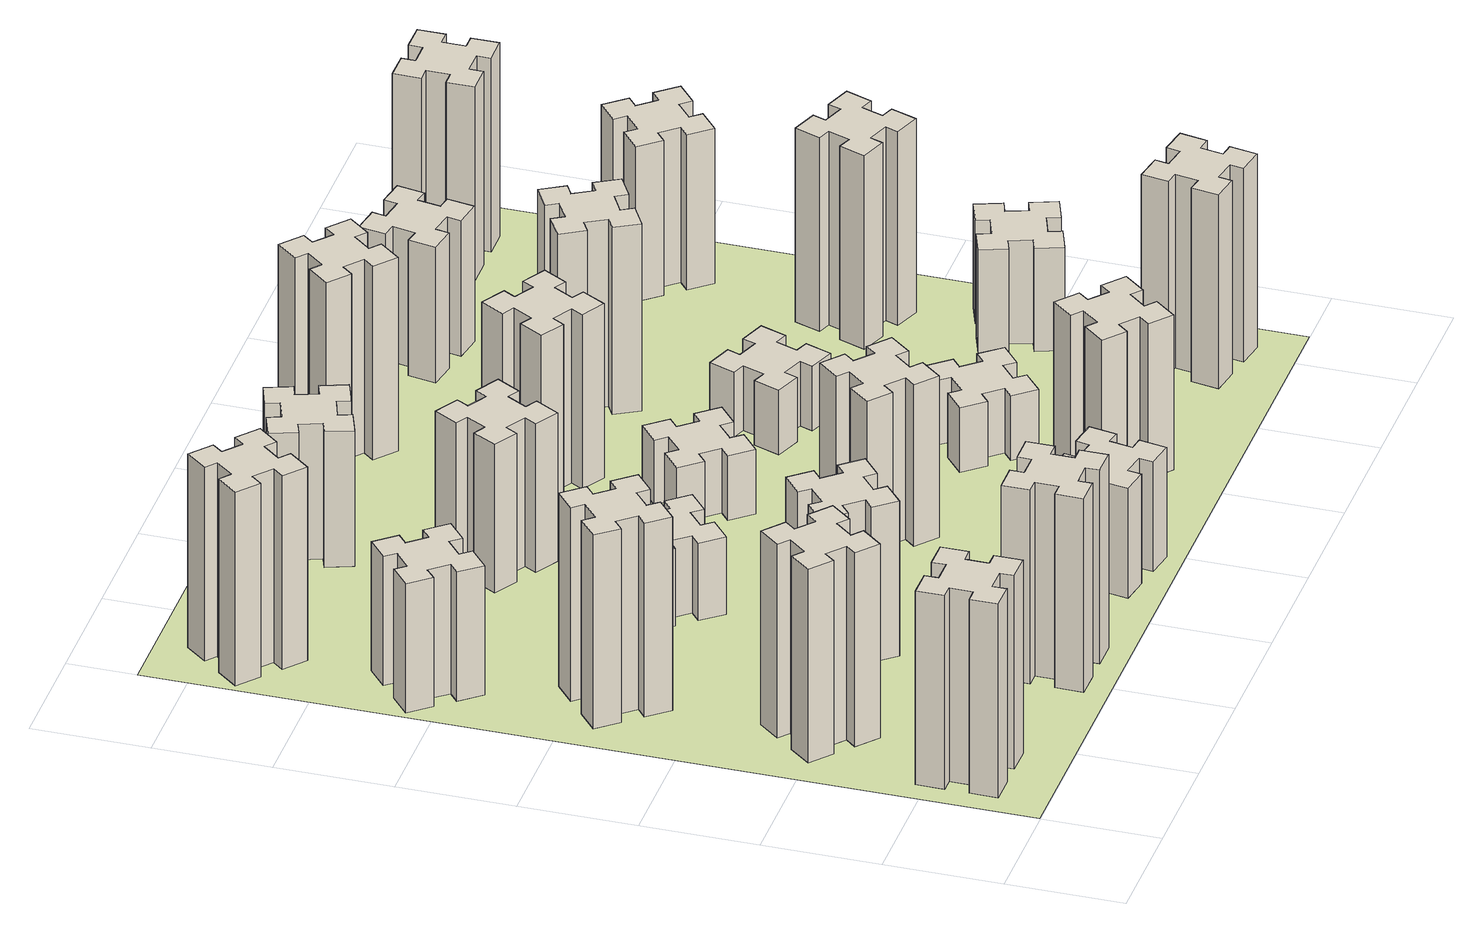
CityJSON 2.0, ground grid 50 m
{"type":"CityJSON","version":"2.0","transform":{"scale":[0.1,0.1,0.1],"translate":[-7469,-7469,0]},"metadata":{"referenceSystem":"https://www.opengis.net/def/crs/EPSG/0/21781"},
"CityObjects":{
"building1":{"type":"Building","attributes":{"class":"1000","function":"1000","usage":"1000","yearOfConstruction":2016,"roofType":"1000","measuredHeight":90,"storeysAboveGround":30,"storeysBelowGround":0},"geometry":[{"type":"Solid","lod":"1","boundaries":[[[[0,1,2,3,4,5,6,7,8,9,10,11,12,13,14,15,16,17,18,19]],[[17,16,20,21]],[[16,15,22,20]],[[15,14,23,22]],[[14,13,24,23]],[[13,12,25,24]],[[12,11,26,25]],[[11,10,27,26]],[[10,9,28,27]],[[9,8,29,28]],[[8,7,30,29]],[[7,6,31,30]],[[6,5,32,31]],[[5,4,33,32]],[[4,3,34,33]],[[3,2,35,34]],[[2,1,36,35]],[[1,0,37,36]],[[0,19,38,37]],[[19,18,39,38]],[[18,17,21,39]],[[24,25,26,27,28,29,30,31,32,33,34,35,36,37,38,39,21,20,22,23]]]]}]},
"building2":{"type":"Building","attributes":{"class":"1000","function":"1000","usage":"1000","yearOfConstruction":2016,"roofType":"1000","measuredHeight":90,"storeysAboveGround":30,"storeysBelowGround":0},"geometry":[{"type":"Solid","lod":"1","boundaries":[[[[40,41,42,43,44,45,46,47,48,49,50,51,52,53,54,55,56,57,58,59]],[[57,56,60,61]],[[56,55,62,60]],[[55,54,63,62]],[[54,53,64,63]],[[53,52,65,64]],[[52,51,66,65]],[[51,50,67,66]],[[50,49,68,67]],[[49,48,69,68]],[[48,47,70,69]],[[47,46,71,70]],[[46,45,72,71]],[[45,44,73,72]],[[44,43,74,73]],[[43,42,75,74]],[[42,41,76,75]],[[41,40,77,76]],[[40,59,78,77]],[[59,58,79,78]],[[58,57,61,79]],[[64,65,66,67,68,69,70,71,72,73,74,75,76,77,78,79,61,60,62,63]]]]}]},
"building3":{"type":"Building","attributes":{"class":"1000","function":"1000","usage":"1000","yearOfConstruction":2016,"roofType":"1000","measuredHeight":90,"storeysAboveGround":30,"storeysBelowGround":0},"geometry":[{"type":"Solid","lod":"1","boundaries":[[[[80,81,82,83,84,85,86,87,88,89,90,91,92,93,94,95,96,97,98,99]],[[97,96,100,101]],[[96,95,102,100]],[[95,94,103,102]],[[94,93,104,103]],[[93,92,105,104]],[[92,91,106,105]],[[91,90,107,106]],[[90,89,108,107]],[[89,88,109,108]],[[88,87,110,109]],[[87,86,111,110]],[[86,85,112,111]],[[85,84,113,112]],[[84,83,114,113]],[[83,82,115,114]],[[82,81,116,115]],[[81,80,117,116]],[[80,99,118,117]],[[99,98,119,118]],[[98,97,101,119]],[[104,105,106,107,108,109,110,111,112,113,114,115,116,117,118,119,101,100,102,103]]]]}]},
"building4":{"type":"Building","attributes":{"class":"1000","function":"1000","usage":"1000","yearOfConstruction":2016,"roofType":"1000","measuredHeight":60,"storeysAboveGround":30,"storeysBelowGround":0},"geometry":[{"type":"Solid","lod":"1","boundaries":[[[[120,121,122,123,124,125,126,127,128,129,130,131,132,133,134,135,136,137,138,139]],[[137,136,140,141]],[[136,135,142,140]],[[135,134,143,142]],[[134,133,144,143]],[[133,132,145,144]],[[132,131,146,145]],[[131,130,147,146]],[[130,129,148,147]],[[129,128,149,148]],[[128,127,150,149]],[[127,126,151,150]],[[126,125,152,151]],[[125,124,153,152]],[[124,123,154,153]],[[123,122,155,154]],[[122,121,156,155]],[[121,120,157,156]],[[120,139,158,157]],[[139,138,159,158]],[[138,137,141,159]],[[144,145,146,147,148,149,150,151,152,153,154,155,156,157,158,159,141,140,142,143]]]]}]},
"building5":{"type":"Building","attributes":{"class":"1000","function":"1000","usage":"1000","yearOfConstruction":2016,"roofType":"1000","measuredHeight":90,"storeysAboveGround":30,"storeysBelowGround":0},"geometry":[{"type":"Solid","lod":"1","boundaries":[[[[160,161,162,163,164,165,166,167,168,169,170,171,172,173,174,175,176,177,178,179]],[[177,176,180,181]],[[176,175,182,180]],[[175,174,183,182]],[[174,173,184,183]],[[173,172,185,184]],[[172,171,186,185]],[[171,170,187,186]],[[170,169,188,187]],[[169,168,189,188]],[[168,167,190,189]],[[167,166,191,190]],[[166,165,192,191]],[[165,164,193,192]],[[164,163,194,193]],[[163,162,195,194]],[[162,161,196,195]],[[161,160,197,196]],[[160,179,198,197]],[[179,178,199,198]],[[178,177,181,199]],[[184,185,186,187,188,189,190,191,192,193,194,195,196,197,198,199,181,180,182,183]]]]}]},
"building6":{"type":"Building","attributes":{"class":"1000","function":"1000","usage":"1000","yearOfConstruction":2016,"roofType":"1000","measuredHeight":90,"storeysAboveGround":30,"storeysBelowGround":0},"geometry":[{"type":"Solid","lod":"1","boundaries":[[[[200,201,202,203,204,205,206,207,208,209,210,211,212,213,214,215,216,217,218,219]],[[217,216,220,221]],[[216,215,222,220]],[[215,214,223,222]],[[214,213,224,223]],[[213,212,225,224]],[[212,211,226,225]],[[211,210,227,226]],[[210,209,228,227]],[[209,208,229,228]],[[208,207,230,229]],[[207,206,231,230]],[[206,205,232,231]],[[205,204,233,232]],[[204,203,234,233]],[[203,202,235,234]],[[202,201,236,235]],[[201,200,237,236]],[[200,219,238,237]],[[219,218,239,238]],[[218,217,221,239]],[[224,225,226,227,228,229,230,231,232,233,234,235,236,237,238,239,221,220,222,223]]]]}]},
"building7":{"type":"Building","attributes":{"class":"1000","function":"1000","usage":"1000","yearOfConstruction":2016,"roofType":"1000","measuredHeight":72,"storeysAboveGround":30,"storeysBelowGround":0},"geometry":[{"type":"Solid","lod":"1","boundaries":[[[[240,241,242,243,244,245,246,247,248,249,250,251,252,253,254,255,256,257,258,259]],[[257,256,260,261]],[[256,255,262,260]],[[255,254,263,262]],[[254,253,264,263]],[[253,252,265,264]],[[252,251,266,265]],[[251,250,267,266]],[[250,249,268,267]],[[249,248,269,268]],[[248,247,270,269]],[[247,246,271,270]],[[246,245,272,271]],[[245,244,273,272]],[[244,243,274,273]],[[243,242,275,274]],[[242,241,276,275]],[[241,240,277,276]],[[240,259,278,277]],[[259,258,279,278]],[[258,257,261,279]],[[264,265,266,267,268,269,270,271,272,273,274,275,276,277,278,279,261,260,262,263]]]]}]},
"building8":{"type":"Building","attributes":{"class":"1000","function":"1000","usage":"1000","yearOfConstruction":2016,"roofType":"1000","measuredHeight":36,"storeysAboveGround":30,"storeysBelowGround":0},"geometry":[{"type":"Solid","lod":"1","boundaries":[[[[280,281,282,283,284,285,286,287,288,289,290,291,292,293,294,295,296,297,298,299]],[[297,296,300,301]],[[296,295,302,300]],[[295,294,303,302]],[[294,293,304,303]],[[293,292,305,304]],[[292,291,306,305]],[[291,290,307,306]],[[290,289,308,307]],[[289,288,309,308]],[[288,287,310,309]],[[287,286,311,310]],[[286,285,312,311]],[[285,284,313,312]],[[284,283,314,313]],[[283,282,315,314]],[[282,281,316,315]],[[281,280,317,316]],[[280,299,318,317]],[[299,298,319,318]],[[298,297,301,319]],[[304,305,306,307,308,309,310,311,312,313,314,315,316,317,318,319,301,300,302,303]]]]}]},
"building9":{"type":"Building","attributes":{"class":"1000","function":"1000","usage":"1000","yearOfConstruction":2016,"roofType":"1000","measuredHeight":51,"storeysAboveGround":30,"storeysBelowGround":0},"geometry":[{"type":"Solid","lod":"1","boundaries":[[[[320,321,322,323,324,325,326,327,328,329,330,331,332,333,334,335,336,337,338,339]],[[337,336,340,341]],[[336,335,342,340]],[[335,334,343,342]],[[334,333,344,343]],[[333,332,345,344]],[[332,331,346,345]],[[331,330,347,346]],[[330,329,348,347]],[[329,328,349,348]],[[328,327,350,349]],[[327,326,351,350]],[[326,325,352,351]],[[325,324,353,352]],[[324,323,354,353]],[[323,322,355,354]],[[322,321,356,355]],[[321,320,357,356]],[[320,339,358,357]],[[339,338,359,358]],[[338,337,341,359]],[[344,345,346,347,348,349,350,351,352,353,354,355,356,357,358,359,341,340,342,343]]]]}]},
"building10":{"type":"Building","attributes":{"class":"1000","function":"1000","usage":"1000","yearOfConstruction":2016,"roofType":"1000","measuredHeight":69,"storeysAboveGround":30,"storeysBelowGround":0},"geometry":[{"type":"Solid","lod":"1","boundaries":[[[[360,361,362,363,364,365,366,367,368,369,370,371,372,373,374,375,376,377,378,379]],[[377,376,380,381]],[[376,375,382,380]],[[375,374,383,382]],[[374,373,384,383]],[[373,372,385,384]],[[372,371,386,385]],[[371,370,387,386]],[[370,369,388,387]],[[369,368,389,388]],[[368,367,390,389]],[[367,366,391,390]],[[366,365,392,391]],[[365,364,393,392]],[[364,363,394,393]],[[363,362,395,394]],[[362,361,396,395]],[[361,360,397,396]],[[360,379,398,397]],[[379,378,399,398]],[[378,377,381,399]],[[384,385,386,387,388,389,390,391,392,393,394,395,396,397,398,399,381,380,382,383]]]]}]},
"building11":{"type":"Building","attributes":{"class":"1000","function":"1000","usage":"1000","yearOfConstruction":2016,"roofType":"1000","measuredHeight":63,"storeysAboveGround":30,"storeysBelowGround":0},"geometry":[{"type":"Solid","lod":"1","boundaries":[[[[400,401,402,403,404,405,406,407,408,409,410,411,412,413,414,415,416,417,418,419]],[[417,416,420,421]],[[416,415,422,420]],[[415,414,423,422]],[[414,413,424,423]],[[413,412,425,424]],[[412,411,426,425]],[[411,410,427,426]],[[410,409,428,427]],[[409,408,429,428]],[[408,407,430,429]],[[407,406,431,430]],[[406,405,432,431]],[[405,404,433,432]],[[404,403,434,433]],[[403,402,435,434]],[[402,401,436,435]],[[401,400,437,436]],[[400,419,438,437]],[[419,418,439,438]],[[418,417,421,439]],[[424,425,426,427,428,429,430,431,432,433,434,435,436,437,438,439,421,420,422,423]]]]}]},
"building12":{"type":"Building","attributes":{"class":"1000","function":"1000","usage":"1000","yearOfConstruction":2016,"roofType":"1000","measuredHeight":75,"storeysAboveGround":30,"storeysBelowGround":0},"geometry":[{"type":"Solid","lod":"1","boundaries":[[[[440,441,442,443,444,445,446,447,448,449,450,451,452,453,454,455,456,457,458,459]],[[457,456,460,461]],[[456,455,462,460]],[[455,454,463,462]],[[454,453,464,463]],[[453,452,465,464]],[[452,451,466,465]],[[451,450,467,466]],[[450,449,468,467]],[[449,448,469,468]],[[448,447,470,469]],[[447,446,471,470]],[[446,445,472,471]],[[445,444,473,472]],[[444,443,474,473]],[[443,442,475,474]],[[442,441,476,475]],[[441,440,477,476]],[[440,459,478,477]],[[459,458,479,478]],[[458,457,461,479]],[[464,465,466,467,468,469,470,471,472,473,474,475,476,477,478,479,461,460,462,463]]]]}]},
"building13":{"type":"Building","attributes":{"class":"1000","function":"1000","usage":"1000","yearOfConstruction":2016,"roofType":"1000","measuredHeight":30,"storeysAboveGround":30,"storeysBelowGround":0},"geometry":[{"type":"Solid","lod":"1","boundaries":[[[[480,481,482,483,484,485,486,487,488,489,490,491,492,493,494,495,496,497,498,499]],[[497,496,500,501]],[[496,495,502,500]],[[495,494,503,502]],[[494,493,504,503]],[[493,492,505,504]],[[492,491,506,505]],[[491,490,507,506]],[[490,489,508,507]],[[489,488,509,508]],[[488,487,510,509]],[[487,486,511,510]],[[486,485,512,511]],[[485,484,513,512]],[[484,483,514,513]],[[483,482,515,514]],[[482,481,516,515]],[[481,480,517,516]],[[480,499,518,517]],[[499,498,519,518]],[[498,497,501,519]],[[504,505,506,507,508,509,510,511,512,513,514,515,516,517,518,519,501,500,502,503]]]]}]},
"building14":{"type":"Building","attributes":{"class":"1000","function":"1000","usage":"1000","yearOfConstruction":2016,"roofType":"1000","measuredHeight":81,"storeysAboveGround":30,"storeysBelowGround":0},"geometry":[{"type":"Solid","lod":"1","boundaries":[[[[520,521,522,523,524,525,526,527,528,529,530,531,532,533,534,535,536,537,538,539]],[[537,536,540,541]],[[536,535,542,540]],[[535,534,543,542]],[[534,533,544,543]],[[533,532,545,544]],[[532,531,546,545]],[[531,530,547,546]],[[530,529,548,547]],[[529,528,549,548]],[[528,527,550,549]],[[527,526,551,550]],[[526,525,552,551]],[[525,524,553,552]],[[524,523,554,553]],[[523,522,555,554]],[[522,521,556,555]],[[521,520,557,556]],[[520,539,558,557]],[[539,538,559,558]],[[538,537,541,559]],[[544,545,546,547,548,549,550,551,552,553,554,555,556,557,558,559,541,540,542,543]]]]}]},
"building15":{"type":"Building","attributes":{"class":"1000","function":"1000","usage":"1000","yearOfConstruction":2016,"roofType":"1000","measuredHeight":72,"storeysAboveGround":30,"storeysBelowGround":0},"geometry":[{"type":"Solid","lod":"1","boundaries":[[[[560,561,562,563,564,565,566,567,568,569,570,571,572,573,574,575,576,577,578,579]],[[577,576,580,581]],[[576,575,582,580]],[[575,574,583,582]],[[574,573,584,583]],[[573,572,585,584]],[[572,571,586,585]],[[571,570,587,586]],[[570,569,588,587]],[[569,568,589,588]],[[568,567,590,589]],[[567,566,591,590]],[[566,565,592,591]],[[565,564,593,592]],[[564,563,594,593]],[[563,562,595,594]],[[562,561,596,595]],[[561,560,597,596]],[[560,579,598,597]],[[579,578,599,598]],[[578,577,581,599]],[[584,585,586,587,588,589,590,591,592,593,594,595,596,597,598,599,581,580,582,583]]]]}]},
"building16":{"type":"Building","attributes":{"class":"1000","function":"1000","usage":"1000","yearOfConstruction":2016,"roofType":"1000","measuredHeight":90,"storeysAboveGround":30,"storeysBelowGround":0},"geometry":[{"type":"Solid","lod":"1","boundaries":[[[[600,601,602,603,604,605,606,607,608,609,610,611,612,613,614,615,616,617,618,619]],[[617,616,620,621]],[[616,615,622,620]],[[615,614,623,622]],[[614,613,624,623]],[[613,612,625,624]],[[612,611,626,625]],[[611,610,627,626]],[[610,609,628,627]],[[609,608,629,628]],[[608,607,630,629]],[[607,606,631,630]],[[606,605,632,631]],[[605,604,633,632]],[[604,603,634,633]],[[603,602,635,634]],[[602,601,636,635]],[[601,600,637,636]],[[600,619,638,637]],[[619,618,639,638]],[[618,617,621,639]],[[624,625,626,627,628,629,630,631,632,633,634,635,636,637,638,639,621,620,622,623]]]]}]},
"building17":{"type":"Building","attributes":{"class":"1000","function":"1000","usage":"1000","yearOfConstruction":2016,"roofType":"1000","measuredHeight":30,"storeysAboveGround":30,"storeysBelowGround":0},"geometry":[{"type":"Solid","lod":"1","boundaries":[[[[640,641,642,643,644,645,646,647,648,649,650,651,652,653,654,655,656,657,658,659]],[[657,656,660,661]],[[656,655,662,660]],[[655,654,663,662]],[[654,653,664,663]],[[653,652,665,664]],[[652,651,666,665]],[[651,650,667,666]],[[650,649,668,667]],[[649,648,669,668]],[[648,647,670,669]],[[647,646,671,670]],[[646,645,672,671]],[[645,644,673,672]],[[644,643,674,673]],[[643,642,675,674]],[[642,641,676,675]],[[641,640,677,676]],[[640,659,678,677]],[[659,658,679,678]],[[658,657,661,679]],[[664,665,666,667,668,669,670,671,672,673,674,675,676,677,678,679,661,660,662,663]]]]}]},
"building18":{"type":"Building","attributes":{"class":"1000","function":"1000","usage":"1000","yearOfConstruction":2016,"roofType":"1000","measuredHeight":30,"storeysAboveGround":30,"storeysBelowGround":0},"geometry":[{"type":"Solid","lod":"1","boundaries":[[[[680,681,682,683,684,685,686,687,688,689,690,691,692,693,694,695,696,697,698,699]],[[697,696,700,701]],[[696,695,702,700]],[[695,694,703,702]],[[694,693,704,703]],[[693,692,705,704]],[[692,691,706,705]],[[691,690,707,706]],[[690,689,708,707]],[[689,688,709,708]],[[688,687,710,709]],[[687,686,711,710]],[[686,685,712,711]],[[685,684,713,712]],[[684,683,714,713]],[[683,682,715,714]],[[682,681,716,715]],[[681,680,717,716]],[[680,699,718,717]],[[699,698,719,718]],[[698,697,701,719]],[[704,705,706,707,708,709,710,711,712,713,714,715,716,717,718,719,701,700,702,703]]]]}]},
"building19":{"type":"Building","attributes":{"class":"1000","function":"1000","usage":"1000","yearOfConstruction":2016,"roofType":"1000","measuredHeight":87,"storeysAboveGround":30,"storeysBelowGround":0},"geometry":[{"type":"Solid","lod":"1","boundaries":[[[[720,721,722,723,724,725,726,727,728,729,730,731,732,733,734,735,736,737,738,739]],[[737,736,740,741]],[[736,735,742,740]],[[735,734,743,742]],[[734,733,744,743]],[[733,732,745,744]],[[732,731,746,745]],[[731,730,747,746]],[[730,729,748,747]],[[729,728,749,748]],[[728,727,750,749]],[[727,726,751,750]],[[726,725,752,751]],[[725,724,753,752]],[[724,723,754,753]],[[723,722,755,754]],[[722,721,756,755]],[[721,720,757,756]],[[720,739,758,757]],[[739,738,759,758]],[[738,737,741,759]],[[744,745,746,747,748,749,750,751,752,753,754,755,756,757,758,759,741,740,742,743]]]]}]},
"building20":{"type":"Building","attributes":{"class":"1000","function":"1000","usage":"1000","yearOfConstruction":2016,"roofType":"1000","measuredHeight":90,"storeysAboveGround":30,"storeysBelowGround":0},"geometry":[{"type":"Solid","lod":"1","boundaries":[[[[760,761,762,763,764,765,766,767,768,769,770,771,772,773,774,775,776,777,778,779]],[[777,776,780,781]],[[776,775,782,780]],[[775,774,783,782]],[[774,773,784,783]],[[773,772,785,784]],[[772,771,786,785]],[[771,770,787,786]],[[770,769,788,787]],[[769,768,789,788]],[[768,767,790,789]],[[767,766,791,790]],[[766,765,792,791]],[[765,764,793,792]],[[764,763,794,793]],[[763,762,795,794]],[[762,761,796,795]],[[761,760,797,796]],[[760,779,798,797]],[[779,778,799,798]],[[778,777,781,799]],[[784,785,786,787,788,789,790,791,792,793,794,795,796,797,798,799,781,780,782,783]]]]}]},
"building21":{"type":"Building","attributes":{"class":"1000","function":"1000","usage":"1000","yearOfConstruction":2016,"roofType":"1000","measuredHeight":63,"storeysAboveGround":30,"storeysBelowGround":0},"geometry":[{"type":"Solid","lod":"1","boundaries":[[[[800,801,802,803,804,805,806,807,808,809,810,811,812,813,814,815,816,817,818,819]],[[817,816,820,821]],[[816,815,822,820]],[[815,814,823,822]],[[814,813,824,823]],[[813,812,825,824]],[[812,811,826,825]],[[811,810,827,826]],[[810,809,828,827]],[[809,808,829,828]],[[808,807,830,829]],[[807,806,831,830]],[[806,805,832,831]],[[805,804,833,832]],[[804,803,834,833]],[[803,802,835,834]],[[802,801,836,835]],[[801,800,837,836]],[[800,819,838,837]],[[819,818,839,838]],[[818,817,821,839]],[[824,825,826,827,828,829,830,831,832,833,834,835,836,837,838,839,821,820,822,823]]]]}]},
"building22":{"type":"Building","attributes":{"class":"1000","function":"1000","usage":"1000","yearOfConstruction":2016,"roofType":"1000","measuredHeight":48,"storeysAboveGround":30,"storeysBelowGround":0},"geometry":[{"type":"Solid","lod":"1","boundaries":[[[[840,841,842,843,844,845,846,847,848,849,850,851,852,853,854,855,856,857,858,859]],[[857,856,860,861]],[[856,855,862,860]],[[855,854,863,862]],[[854,853,864,863]],[[853,852,865,864]],[[852,851,866,865]],[[851,850,867,866]],[[850,849,868,867]],[[849,848,869,868]],[[848,847,870,869]],[[847,846,871,870]],[[846,845,872,871]],[[845,844,873,872]],[[844,843,874,873]],[[843,842,875,874]],[[842,841,876,875]],[[841,840,877,876]],[[840,859,878,877]],[[859,858,879,878]],[[858,857,861,879]],[[864,865,866,867,868,869,870,871,872,873,874,875,876,877,878,879,861,860,862,863]]]]}]},
"building23":{"type":"Building","attributes":{"class":"1000","function":"1000","usage":"1000","yearOfConstruction":2016,"roofType":"1000","measuredHeight":90,"storeysAboveGround":30,"storeysBelowGround":0},"geometry":[{"type":"Solid","lod":"1","boundaries":[[[[880,881,882,883,884,885,886,887,888,889,890,891,892,893,894,895,896,897,898,899]],[[897,896,900,901]],[[896,895,902,900]],[[895,894,903,902]],[[894,893,904,903]],[[893,892,905,904]],[[892,891,906,905]],[[891,890,907,906]],[[890,889,908,907]],[[889,888,909,908]],[[888,887,910,909]],[[887,886,911,910]],[[886,885,912,911]],[[885,884,913,912]],[[884,883,914,913]],[[883,882,915,914]],[[882,881,916,915]],[[881,880,917,916]],[[880,899,918,917]],[[899,898,919,918]],[[898,897,901,919]],[[904,905,906,907,908,909,910,911,912,913,914,915,916,917,918,919,901,900,902,903]]]]}]},
"building24":{"type":"Building","attributes":{"class":"1000","function":"1000","usage":"1000","yearOfConstruction":2016,"roofType":"1000","measuredHeight":72,"storeysAboveGround":30,"storeysBelowGround":0},"geometry":[{"type":"Solid","lod":"1","boundaries":[[[[920,921,922,923,924,925,926,927,928,929,930,931,932,933,934,935,936,937,938,939]],[[937,936,940,941]],[[936,935,942,940]],[[935,934,943,942]],[[934,933,944,943]],[[933,932,945,944]],[[932,931,946,945]],[[931,930,947,946]],[[930,929,948,947]],[[929,928,949,948]],[[928,927,950,949]],[[927,926,951,950]],[[926,925,952,951]],[[925,924,953,952]],[[924,923,954,953]],[[923,922,955,954]],[[922,921,956,955]],[[921,920,957,956]],[[920,939,958,957]],[[939,938,959,958]],[[938,937,941,959]],[[944,945,946,947,948,949,950,951,952,953,954,955,956,957,958,959,941,940,942,943]]]]}]},
"building25":{"type":"Building","attributes":{"class":"1000","function":"1000","usage":"1000","yearOfConstruction":2016,"roofType":"1000","measuredHeight":90,"storeysAboveGround":30,"storeysBelowGround":0},"geometry":[{"type":"Solid","lod":"1","boundaries":[[[[960,961,962,963,964,965,966,967,968,969,970,971,972,973,974,975,976,977,978,979]],[[977,976,980,981]],[[976,975,982,980]],[[975,974,983,982]],[[974,973,984,983]],[[973,972,985,984]],[[972,971,986,985]],[[971,970,987,986]],[[970,969,988,987]],[[969,968,989,988]],[[968,967,990,989]],[[967,966,991,990]],[[966,965,992,991]],[[965,964,993,992]],[[964,963,994,993]],[[963,962,995,994]],[[962,961,996,995]],[[961,960,997,996]],[[960,979,998,997]],[[979,978,999,998]],[[978,977,981,999]],[[984,985,986,987,988,989,990,991,992,993,994,995,996,997,998,999,981,980,982,983]]]]}]},
"landuse1":{"type":"LandUse","attributes":{"name":"plot1","function":"1010"},"geometry":[{"type":"MultiSurface","lod":"1","boundaries":[[[1000,1001,1002,1003]]]}]}
},
"vertices":[
[165,425,0],[165,325,0],[105,325,0],[105,205,0],[225,205,0],[225,265,0],[325,265,0],[325,205,0],[445,205,0],[445,325,0],[385,325,0],[385,425,0],[445,425,0],[445,545,0],[325,545,0],[325,485,0],[225,485,0],[225,545,0],[105,545,0],[105,425,0],[225,485,900],[225,545,900],[325,485,900],[325,545,900],[445,545,900],[445,425,900],[385,425,900],[385,325,900],[445,325,900],[445,205,900],[325,205,900],[325,265,900],[225,265,900],[225,205,900],[105,205,900],[105,325,900],[165,325,900],[165,425,900],[105,425,900],[105,545,900],
[484,1067,0],[408,1132,0],[446,1178,0],[354,1255,0],[277,1163,0],[323,1124,0],[259,1048,0],[213,1086,0],[136,994,0],[228,917,0],[266,963,0],[343,899,0],[304,853,0],[396,776,0],[473,868,0],[427,906,0],[492,983,0],[538,944,0],[615,1036,0],[523,1113,0],[492,983,900],[538,944,900],[427,906,900],[473,868,900],[396,776,900],[304,853,900],[343,899,900],[266,963,900],[228,917,900],[136,994,900],[213,1086,900],[259,1048,900],[323,1124,900],[277,1163,900],[354,1255,900],[446,1178,900],[408,1132,900],[484,1067,900],[523,1113,900],[615,1036,900],
[492,1888,0],[427,1964,0],[473,2003,0],[396,2095,0],[304,2018,0],[343,1972,0],[266,1907,0],[228,1953,0],[136,1876,0],[213,1784,0],[259,1823,0],[323,1746,0],[277,1708,0],[354,1616,0],[446,1693,0],[408,1739,0],[484,1803,0],[523,1757,0],[615,1834,0],[538,1926,0],[484,1803,900],[523,1757,900],[408,1739,900],[446,1693,900],[354,1616,900],[277,1708,900],[323,1746,900],[259,1823,900],[213,1784,900],[136,1876,900],[228,1953,900],[266,1907,900],[343,1972,900],[304,2018,900],[396,2095,900],[473,2003,900],[427,1964,900],[492,1888,900],[538,1926,900],[615,1834,900],
[243,2712,0],[166,2647,0],[128,2693,0],[36,2616,0],[113,2524,0],[159,2563,0],[223,2486,0],[177,2448,0],[254,2356,0],[346,2433,0],[308,2479,0],[384,2543,0],[423,2497,0],[515,2574,0],[438,2666,0],[392,2628,0],[327,2704,0],[373,2743,0],[296,2835,0],[204,2758,0],[327,2704,600],[373,2743,600],[392,2628,600],[438,2666,600],[515,2574,600],[423,2497,600],[384,2543,600],[308,2479,600],[346,2433,600],[254,2356,600],[177,2448,600],[223,2486,600],[159,2563,600],[113,2524,600],[36,2616,600],[128,2693,600],[166,2647,600],[243,2712,600],[204,2758,600],[296,2835,600],
[1225,225,0],[1225,325,0],[1285,325,0],[1285,445,0],[1165,445,0],[1165,385,0],[1065,385,0],[1065,445,0],[945,445,0],[945,325,0],[1005,325,0],[1005,225,0],[945,225,0],[945,105,0],[1065,105,0],[1065,165,0],[1165,165,0],[1165,105,0],[1285,105,0],[1285,225,0],[1165,165,900],[1165,105,900],[1065,165,900],[1065,105,900],[945,105,900],[945,225,900],[1005,225,900],[1005,325,900],[945,325,900],[945,445,900],[1065,445,900],[1065,385,900],[1165,385,900],[1165,445,900],[1285,445,900],[1285,325,900],[1225,325,900],[1225,225,900],[1285,225,900],[1285,105,900],
[384,3387,0],[308,3452,0],[346,3498,0],[254,3575,0],[177,3483,0],[223,3444,0],[159,3368,0],[113,3406,0],[36,3314,0],[128,3237,0],[166,3283,0],[243,3219,0],[204,3173,0],[296,3096,0],[373,3188,0],[327,3226,0],[392,3303,0],[438,3264,0],[515,3356,0],[423,3433,0],[392,3303,900],[438,3264,900],[327,3226,900],[373,3188,900],[296,3096,900],[204,3173,900],[243,3219,900],[166,3283,900],[128,3237,900],[36,3314,900],[113,3406,900],[159,3368,900],[223,3444,900],[177,3483,900],[254,3575,900],[346,3498,900],[308,3452,900],[384,3387,900],[423,3433,900],[515,3356,900],
[983,1232,0],[906,1167,0],[868,1213,0],[776,1136,0],[853,1044,0],[899,1083,0],[963,1006,0],[917,968,0],[994,876,0],[1086,953,0],[1048,999,0],[1124,1063,0],[1163,1017,0],[1255,1094,0],[1178,1186,0],[1132,1148,0],[1067,1224,0],[1113,1263,0],[1036,1355,0],[944,1278,0],[1067,1224,720],[1113,1263,720],[1132,1148,720],[1178,1186,720],[1255,1094,720],[1163,1017,720],[1124,1063,720],[1048,999,720],[1086,953,720],[994,876,720],[917,968,720],[963,1006,720],[899,1083,720],[853,1044,720],[776,1136,720],[868,1213,720],[906,1167,720],[983,1232,720],[944,1278,720],[1036,1355,720],
[1083,1972,0],[1006,1907,0],[968,1953,0],[876,1876,0],[953,1784,0],[999,1823,0],[1063,1746,0],[1017,1708,0],[1094,1616,0],[1186,1693,0],[1148,1739,0],[1224,1803,0],[1263,1757,0],[1355,1834,0],[1278,1926,0],[1232,1888,0],[1167,1964,0],[1213,2003,0],[1136,2095,0],[1044,2018,0],[1167,1964,360],[1213,2003,360],[1232,1888,360],[1278,1926,360],[1355,1834,360],[1263,1757,360],[1224,1803,360],[1148,1739,360],[1186,1693,360],[1094,1616,360],[1017,1708,360],[1063,1746,360],[999,1823,360],[953,1784,360],[876,1876,360],[968,1953,360],[1006,1907,360],[1083,1972,360],[1044,2018,360],[1136,2095,360],
[1756,344,0],[1738,245,0],[1679,256,0],[1658,137,0],[1777,117,0],[1787,176,0],[1885,158,0],[1875,99,0],[1993,78,0],[2014,197,0],[1955,207,0],[1972,305,0],[2031,295,0],[2052,413,0],[1934,434,0],[1924,375,0],[1825,392,0],[1836,451,0],[1717,472,0],[1697,354,0],[1825,392,510],[1836,451,510],[1924,375,510],[1934,434,510],[2052,413,510],[2031,295,510],[1972,305,510],[1955,207,510],[2014,197,510],[1993,78,510],[1875,99,510],[1885,158,510],[1787,176,510],[1777,117,510],[1658,137,510],[1679,256,510],[1738,245,510],[1756,344,510],[1697,354,510],[1717,472,510],
[1314,2666,0],[1227,2716,0],[1257,2768,0],[1153,2828,0],[1093,2724,0],[1145,2694,0],[1095,2607,0],[1043,2637,0],[983,2533,0],[1087,2473,0],[1117,2525,0],[1204,2475,0],[1174,2423,0],[1278,2363,0],[1338,2467,0],[1286,2497,0],[1336,2584,0],[1388,2554,0],[1448,2658,0],[1344,2718,0],[1336,2584,690],[1388,2554,690],[1286,2497,690],[1338,2467,690],[1278,2363,690],[1174,2423,690],[1204,2475,690],[1117,2525,690],[1087,2473,690],[983,2533,690],[1043,2637,690],[1095,2607,690],[1145,2694,690],[1093,2724,690],[1153,2828,690],[1257,2768,690],[1227,2716,690],[1314,2666,690],[1344,2718,690],[1448,2658,690],
[1125,3456,0],[1031,3422,0],[1010,3478,0],[897,3437,0],[939,3324,0],[995,3345,0],[1029,3251,0],[973,3230,0],[1014,3117,0],[1127,3159,0],[1106,3215,0],[1200,3249,0],[1220,3193,0],[1333,3234,0],[1292,3347,0],[1236,3326,0],[1202,3420,0],[1258,3440,0],[1217,3553,0],[1104,3512,0],[1202,3420,630],[1258,3440,630],[1236,3326,630],[1292,3347,630],[1333,3234,630],[1220,3193,630],[1200,3249,630],[1106,3215,630],[1127,3159,630],[1014,3117,630],[973,3230,630],[1029,3251,630],[995,3345,630],[939,3324,630],[897,3437,630],[1010,3478,630],[1031,3422,630],[1125,3456,630],[1104,3512,630],[1217,3553,630],
[1803,1324,0],[1739,1248,0],[1693,1286,0],[1616,1194,0],[1708,1117,0],[1746,1163,0],[1823,1099,0],[1784,1053,0],[1876,976,0],[1953,1068,0],[1907,1106,0],[1972,1183,0],[2018,1144,0],[2095,1236,0],[2003,1313,0],[1964,1267,0],[1888,1332,0],[1926,1378,0],[1834,1455,0],[1757,1363,0],[1888,1332,750],[1926,1378,750],[1964,1267,750],[2003,1313,750],[2095,1236,750],[2018,1144,750],[1972,1183,750],[1907,1106,750],[1953,1068,750],[1876,976,750],[1784,1053,750],[1823,1099,750],[1746,1163,750],[1708,1117,750],[1616,1194,750],[1693,1286,750],[1739,1248,750],[1803,1324,750],[1757,1363,750],[1834,1455,750],
[1972,1988,0],[1907,2064,0],[1953,2103,0],[1876,2195,0],[1784,2118,0],[1823,2072,0],[1746,2007,0],[1708,2053,0],[1616,1976,0],[1693,1884,0],[1739,1923,0],[1803,1846,0],[1757,1808,0],[1834,1716,0],[1926,1793,0],[1888,1839,0],[1964,1903,0],[2003,1857,0],[2095,1934,0],[2018,2026,0],[1964,1903,300],[2003,1857,300],[1888,1839,300],[1926,1793,300],[1834,1716,300],[1757,1808,300],[1803,1846,300],[1739,1923,300],[1693,1884,300],[1616,1976,300],[1708,2053,300],[1746,2007,300],[1823,2072,300],[1784,2118,300],[1876,2195,300],[1953,2103,300],[1907,2064,300],[1972,1988,300],[2018,2026,300],[2095,1934,300],
[1926,2497,0],[1976,2584,0],[2028,2554,0],[2088,2658,0],[1984,2718,0],[1954,2666,0],[1867,2716,0],[1897,2768,0],[1793,2828,0],[1733,2724,0],[1785,2694,0],[1735,2607,0],[1683,2637,0],[1623,2533,0],[1727,2473,0],[1757,2525,0],[1844,2475,0],[1814,2423,0],[1918,2363,0],[1978,2467,0],[1844,2475,810],[1814,2423,810],[1757,2525,810],[1727,2473,810],[1623,2533,810],[1683,2637,810],[1735,2607,810],[1785,2694,810],[1733,2724,810],[1793,2828,810],[1897,2768,810],[1867,2716,810],[1954,2666,810],[1984,2718,810],[2088,2658,810],[2028,2554,810],[1976,2584,810],[1926,2497,810],[1978,2467,810],[1918,2363,810],
[2486,423,0],[2563,359,0],[2524,313,0],[2616,236,0],[2693,328,0],[2647,366,0],[2712,443,0],[2758,404,0],[2835,496,0],[2743,573,0],[2704,527,0],[2628,592,0],[2666,638,0],[2574,715,0],[2497,623,0],[2543,584,0],[2479,508,0],[2433,546,0],[2356,454,0],[2448,377,0],[2479,508,720],[2433,546,720],[2543,584,720],[2497,623,720],[2574,715,720],[2666,638,720],[2628,592,720],[2704,527,720],[2743,573,720],[2835,496,720],[2758,404,720],[2712,443,720],[2647,366,720],[2693,328,720],[2616,236,720],[2524,313,720],[2563,359,720],[2486,423,720],[2448,377,720],[2356,454,720],
[1746,3383,0],[1823,3319,0],[1784,3273,0],[1876,3196,0],[1953,3288,0],[1907,3326,0],[1972,3403,0],[2018,3364,0],[2095,3456,0],[2003,3533,0],[1964,3487,0],[1888,3552,0],[1926,3598,0],[1834,3675,0],[1757,3583,0],[1803,3544,0],[1739,3468,0],[1693,3506,0],[1616,3414,0],[1708,3337,0],[1739,3468,900],[1693,3506,900],[1803,3544,900],[1757,3583,900],[1834,3675,900],[1926,3598,900],[1888,3552,900],[1964,3487,900],[2003,3533,900],[2095,3456,900],[2018,3364,900],[1972,3403,900],[1907,3326,900],[1953,3288,900],[1876,3196,900],[1784,3273,900],[1823,3319,900],[1746,3383,900],[1708,3337,900],[1616,3414,900],
[2563,1132,0],[2486,1067,0],[2448,1113,0],[2356,1036,0],[2433,944,0],[2479,983,0],[2543,906,0],[2497,868,0],[2574,776,0],[2666,853,0],[2628,899,0],[2704,963,0],[2743,917,0],[2835,994,0],[2758,1086,0],[2712,1048,0],[2647,1124,0],[2693,1163,0],[2616,1255,0],[2524,1178,0],[2647,1124,300],[2693,1163,300],[2712,1048,300],[2758,1086,300],[2835,994,300],[2743,917,300],[2704,963,300],[2628,899,300],[2666,853,300],[2574,776,300],[2497,868,300],[2543,906,300],[2479,983,300],[2433,944,300],[2356,1036,300],[2448,1113,300],[2486,1067,300],[2563,1132,300],[2524,1178,300],[2616,1255,300],
[2582,1771,0],[2616,1865,0],[2672,1844,0],[2713,1957,0],[2600,1998,0],[2580,1942,0],[2486,1976,0],[2507,2032,0],[2394,2073,0],[2353,1960,0],[2409,1940,0],[2375,1846,0],[2319,1867,0],[2277,1754,0],[2390,1713,0],[2411,1769,0],[2505,1735,0],[2484,1679,0],[2597,1637,0],[2638,1750,0],[2505,1735,300],[2484,1679,300],[2411,1769,300],[2390,1713,300],[2277,1754,300],[2319,1867,300],[2375,1846,300],[2409,1940,300],[2353,1960,300],[2394,2073,300],[2507,2032,300],[2486,1976,300],[2580,1942,300],[2600,1998,300],[2713,1957,300],[2672,1844,300],[2616,1865,300],[2582,1771,300],[2638,1750,300],[2597,1637,300],
[2507,2475,0],[2594,2525,0],[2624,2473,0],[2728,2533,0],[2668,2637,0],[2616,2607,0],[2566,2694,0],[2618,2724,0],[2558,2828,0],[2454,2768,0],[2484,2716,0],[2397,2666,0],[2367,2718,0],[2263,2658,0],[2323,2554,0],[2375,2584,0],[2425,2497,0],[2373,2467,0],[2433,2363,0],[2537,2423,0],[2425,2497,870],[2373,2467,870],[2375,2584,870],[2323,2554,870],[2263,2658,870],[2367,2718,870],[2397,2666,870],[2484,2716,870],[2454,2768,870],[2558,2828,870],[2618,2724,870],[2566,2694,870],[2616,2607,870],[2668,2637,870],[2728,2533,870],[2624,2473,870],[2594,2525,870],[2507,2475,870],[2537,2423,870],[2433,2363,870],
[3504,475,0],[3405,492,0],[3416,551,0],[3297,572,0],[3277,454,0],[3336,444,0],[3318,345,0],[3259,356,0],[3238,237,0],[3357,217,0],[3367,276,0],[3465,258,0],[3455,199,0],[3573,178,0],[3594,297,0],[3535,307,0],[3552,405,0],[3611,395,0],[3632,513,0],[3514,534,0],[3552,405,900],[3611,395,900],[3535,307,900],[3594,297,900],[3573,178,900],[3455,199,900],[3465,258,900],[3367,276,900],[3357,217,900],[3238,237,900],[3259,356,900],[3318,345,900],[3336,444,900],[3277,454,900],[3297,572,900],[3416,551,900],[3405,492,900],[3504,475,900],[3514,534,900],[3632,513,900],
[2496,3404,0],[2478,3305,0],[2419,3316,0],[2398,3197,0],[2517,3177,0],[2527,3236,0],[2625,3218,0],[2615,3159,0],[2733,3138,0],[2754,3257,0],[2695,3267,0],[2712,3365,0],[2771,3355,0],[2792,3473,0],[2674,3494,0],[2664,3435,0],[2565,3452,0],[2576,3511,0],[2457,3532,0],[2437,3414,0],[2565,3452,630],[2576,3511,630],[2664,3435,630],[2674,3494,630],[2792,3473,630],[2771,3355,630],[2712,3365,630],[2695,3267,630],[2754,3257,630],[2733,3138,630],[2615,3159,630],[2625,3218,630],[2527,3236,630],[2517,3177,630],[2398,3197,630],[2419,3316,630],[2478,3305,630],[2496,3404,630],[2437,3414,630],[2457,3532,630],
[3445,1236,0],[3351,1202,0],[3330,1258,0],[3217,1217,0],[3259,1104,0],[3315,1125,0],[3349,1031,0],[3293,1010,0],[3334,897,0],[3447,939,0],[3426,995,0],[3520,1029,0],[3540,973,0],[3653,1014,0],[3612,1127,0],[3556,1106,0],[3522,1200,0],[3578,1220,0],[3537,1333,0],[3424,1292,0],[3522,1200,480],[3578,1220,480],[3556,1106,480],[3612,1127,480],[3653,1014,480],[3540,973,480],[3520,1029,480],[3426,995,480],[3447,939,480],[3334,897,480],[3293,1010,480],[3349,1031,480],[3315,1125,480],[3259,1104,480],[3217,1217,480],[3330,1258,480],[3351,1202,480],[3445,1236,480],[3424,1292,480],[3537,1333,480],
[3420,1842,0],[3326,1876,0],[3347,1932,0],[3234,1973,0],[3193,1860,0],[3249,1840,0],[3215,1746,0],[3159,1767,0],[3117,1654,0],[3230,1613,0],[3251,1669,0],[3345,1635,0],[3324,1579,0],[3437,1537,0],[3478,1650,0],[3422,1671,0],[3456,1765,0],[3512,1744,0],[3553,1857,0],[3440,1898,0],[3456,1765,900],[3512,1744,900],[3422,1671,900],[3478,1650,900],[3437,1537,900],[3324,1579,900],[3345,1635,900],[3251,1669,900],[3230,1613,900],[3117,1654,900],[3159,1767,900],[3215,1746,900],[3249,1840,900],[3193,1860,900],[3234,1973,900],[3347,1932,900],[3326,1876,900],[3420,1842,900],[3440,1898,900],[3553,1857,900],
[3319,2563,0],[3383,2486,0],[3337,2448,0],[3414,2356,0],[3506,2433,0],[3468,2479,0],[3544,2543,0],[3583,2497,0],[3675,2574,0],[3598,2666,0],[3552,2628,0],[3487,2704,0],[3533,2743,0],[3456,2835,0],[3364,2758,0],[3403,2712,0],[3326,2647,0],[3288,2693,0],[3196,2616,0],[3273,2524,0],[3326,2647,720],[3288,2693,720],[3403,2712,720],[3364,2758,720],[3456,2835,720],[3533,2743,720],[3487,2704,720],[3552,2628,720],[3598,2666,720],[3675,2574,720],[3583,2497,720],[3544,2543,720],[3468,2479,720],[3506,2433,720],[3414,2356,720],[3337,2448,720],[3383,2486,720],[3319,2563,720],[3273,2524,720],[3196,2616,720],
[3285,3325,0],[3385,3325,0],[3385,3265,0],[3505,3265,0],[3505,3385,0],[3445,3385,0],[3445,3485,0],[3505,3485,0],[3505,3605,0],[3385,3605,0],[3385,3545,0],[3285,3545,0],[3285,3605,0],[3165,3605,0],[3165,3485,0],[3225,3485,0],[3225,3385,0],[3165,3385,0],[3165,3265,0],[3285,3265,0],[3225,3385,900],[3165,3385,900],[3225,3485,900],[3165,3485,900],[3165,3605,900],[3285,3605,900],[3285,3545,900],[3385,3545,900],[3385,3605,900],[3505,3605,900],[3505,3485,900],[3445,3485,900],[3445,3385,900],[3505,3385,900],[3505,3265,900],[3385,3265,900],[3385,3325,900],[3285,3325,900],[3285,3265,900],[3165,3265,900],
[5,3705,0],[3705,3705,0],[3705,5,0],[5,5,0]
]}
